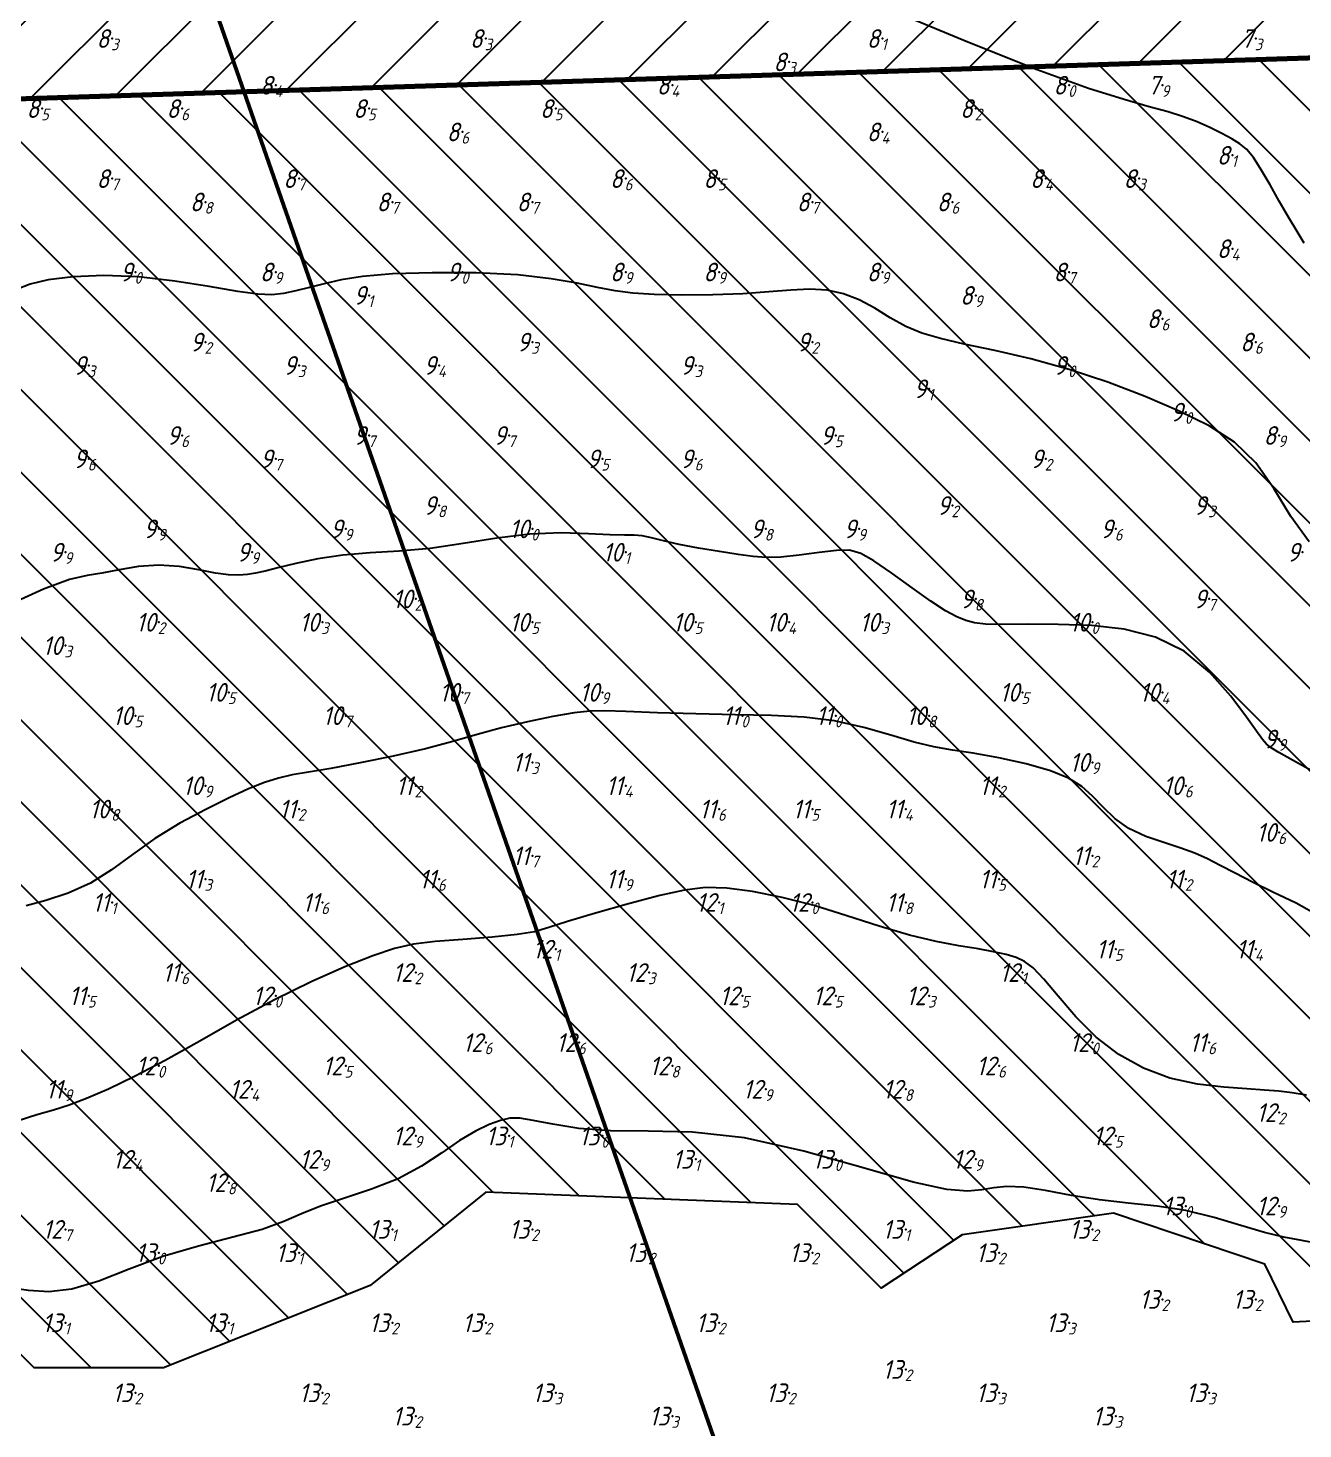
# Model space of a CAD drawing. Header units: feet. Extents: x 555402 to 556028, y 5031181 to 5031471.
# Drawn here: x 555855.4 to 555910, y 5031345.5 to 5031405.5 of the extents above; entities that cross this region are included whole.
import ezdxf
from ezdxf.enums import TextEntityAlignment as Align

# ---------------------------------------------------------------- set-up
doc = ezdxf.new("R2010")
doc.units = ezdxf.units.FT
doc.header["$LTSCALE"] = 5
doc.header["$MEASUREMENT"] = 0
for name, color, linetype in [('DEPTHS_TEXT', 7, 'CONTINUOUS'), ('POINTS', 8, 'CONTINUOUS'), ('POINTS_CON', 150, 'CONTINUOUS'), ('POINTS_ICON', 5, 'CONTINUOUS'), ('надписи', 7, 'CONTINUOUS')]:
    doc.layers.add(name, color=color, linetype=linetype)
doc.styles.add('ISO', font='iso')

msp = doc.modelspace()

# ---------------------------------------------------------------- hatches: boundary and pattern name
at = {"layer": 'надписи'}
h = msp.add_hatch(dxfattribs=at)
h.set_pattern_fill('ANSI31', color=3, scale=20)
h.set_pattern_definition([(45, (49999, 150001), (-1.767766953, 1.767766953), [])])
h.paths.add_polyline_path([(555714.964, 5031352.165), (555710.898, 5031356.451), (555719.35, 5031364.55), (555776.284, 5031386.66), (555802.841, 5031405.701), (555833.352, 5031421.598), (555863.889, 5031428.732), (555912.025, 5031430.355), (555935.619, 5031436.004), (555956.183, 5031430.321), (555971.253, 5031414.506), (555982.185, 5031385.605), (555988.677, 5031368.434), (555965.436, 5031319.623), (555933.195, 5031404.906), (555848.54, 5031402.221)])
h = msp.add_hatch(dxfattribs=at)
h.set_pattern_fill('ANSI31', color=1, scale=20, angle=90)
h.set_pattern_definition([(135, (49999, 150001), (-1.767766953, -1.767766953), [])])
h.paths.add_polyline_path([(555933.307, 5031313.129), (555932.452, 5031317.399), (555938.091, 5031320.735), (555943.245, 5031319.902), (555950.805, 5031318.68), (555953.721, 5031322.924), (555953.721, 5031327.829), (555950.404, 5031331.147), (555950.071, 5031335.147), (555944.616, 5031336.101), (555939.39, 5031340.513), (555939.586, 5031345.125), (555927.865, 5031345.125), (555925.62, 5031349.036), (555924.608, 5031350.8), (555909.591, 5031350.025), (555908.379, 5031352.511), (555901.897, 5031354.689), (555895.41, 5031353.773), (555891.935, 5031351.487), (555888.362, 5031355.06), (555875.002, 5031355.592), (555870.051, 5031351.598), (555861.198, 5031348.063), (555855.653, 5031348.063), (555853.187, 5031350.529), (555847.189, 5031350.319), (555842.498, 5031349.77), (555837.245, 5031347.624), (555833.076, 5031345.639), (555828.373, 5031343.923), (555824.239, 5031345.294), (555820.789, 5031347.621), (555816.258, 5031347.134), (555812.229, 5031345.851), (555808.33, 5031345.202), (555801.068, 5031344.913), (555797.128, 5031345.437), (555789.464, 5031346.457), (555784.344, 5031347.388), (555776.977, 5031348.726), (555770.4, 5031346.466), (555767.404, 5031345.131), (555764.986, 5031342.713), (555759.688, 5031341.047), (555756.908, 5031340.831), (555752.883, 5031339.315), (555746.883, 5031340.145), (555735.975, 5031339.82), (555715.646, 5031341.444), (555707.891, 5031343.25), (555703.812, 5031344.982), (555700.378, 5031345.38), (555698.747, 5031346.089), (555848.54, 5031402.221), (555933.195, 5031404.906), (555965.436, 5031319.623)])

# ---------------------------------------------------------------- linework, layer by layer
at = {"layer": 'POINTS', "linetype": 'Continuous'}
for p in [(555859, 5031405, 8.3), (555875, 5031405, 8.3), (555892, 5031405, 8.1), (555908, 5031405, 7.3), (555888, 5031404, 8.3), (555866, 5031403, 8.4), (555883, 5031403, 8.4), (555900, 5031403, 8), (555904, 5031403, 7.9), (555856, 5031402, 8.5), (555862, 5031402, 8.6), (555870, 5031402, 8.5), (555878, 5031402, 8.5), (555896, 5031402, 8.2), (555874, 5031401, 8.6), (555892, 5031401, 8.4), (555907, 5031400, 8.1), (555859, 5031399, 8.7), (555867, 5031399, 8.7), (555881, 5031399, 8.6), (555885, 5031399, 8.5), (555899, 5031399, 8.4), (555903, 5031399, 8.3), (555863, 5031398, 8.8), (555871, 5031398, 8.7), (555877, 5031398, 8.7), (555889, 5031398, 8.7), (555895, 5031398, 8.6), (555907, 5031396, 8.4), (555860, 5031395, 9), (555866, 5031395, 8.9), (555874, 5031395, 9), (555881, 5031395, 8.9), (555885, 5031395, 8.9), (555892, 5031395, 8.9), (555900, 5031395, 8.7), (555870, 5031394, 9.1), (555896, 5031394, 8.9), (555904, 5031393, 8.6), (555863, 5031392, 9.2), (555877, 5031392, 9.3), (555889, 5031392, 9.2), (555908, 5031392, 8.6), (555858, 5031391, 9.3), (555867, 5031391, 9.3), (555873, 5031391, 9.4), (555884, 5031391, 9.3), (555900, 5031391, 9), (555894, 5031390, 9.1), (555905, 5031389, 9), (555862, 5031388, 9.6), (555870, 5031388, 9.7), (555876, 5031388, 9.7), (555890, 5031388, 9.5), (555909, 5031388, 8.9), (555858, 5031387, 9.6), (555866, 5031387, 9.7), (555880, 5031387, 9.5), (555884, 5031387, 9.6), (555899, 5031387, 9.2), (555873, 5031385, 9.8), (555895, 5031385, 9.2), (555906, 5031385, 9.3), (555861, 5031384, 9.9), (555869, 5031384, 9.9), (555877, 5031384, 10), (555887, 5031384, 9.8), (555891, 5031384, 9.9), (555902, 5031384, 9.6), (555857, 5031383, 9.9), (555865, 5031383, 9.9), (555881, 5031383, 10.1), (555910, 5031383, 9), (555872, 5031381, 10.2), (555896, 5031381, 9.8), (555906, 5031381, 9.7), (555861, 5031380, 10.2), (555868, 5031380, 10.3), (555877, 5031380, 10.5), (555884, 5031380, 10.5), (555888, 5031380, 10.4), (555892, 5031380, 10.3), (555901, 5031380, 10), (555857, 5031379, 10.3), (555864, 5031377, 10.5), (555874, 5031377, 10.7), (555880, 5031377, 10.9), (555898, 5031377, 10.5), (555904, 5031377, 10.4), (555860, 5031376, 10.5), (555869, 5031376, 10.7), (555886, 5031376, 11), (555890, 5031376, 11), (555894, 5031376, 10.8), (555909, 5031375, 9.9), (555877, 5031374, 11.3), (555901, 5031374, 10.9), (555863, 5031373, 10.9), (555872, 5031373, 11.2), (555881, 5031373, 11.4), (555897, 5031373, 11.2), (555905, 5031373, 10.6), (555859, 5031372, 10.8), (555867, 5031372, 11.2), (555885, 5031372, 11.6), (555889, 5031372, 11.5), (555893, 5031372, 11.4), (555909, 5031371, 10.6), (555877, 5031370, 11.7), (555901, 5031370, 11.2), (555863, 5031369, 11.3), (555873, 5031369, 11.6), (555881, 5031369, 11.9), (555897, 5031369, 11.5), (555905, 5031369, 11.2), (555859, 5031368, 11.1), (555868, 5031368, 11.6), (555885, 5031368, 12.1), (555889, 5031368, 12), (555893, 5031368, 11.8), (555878, 5031366, 12.1), (555902, 5031366, 11.5), (555908, 5031366, 11.4), (555862, 5031365, 11.6), (555872, 5031365, 12.2), (555882, 5031365, 12.3), (555898, 5031365, 12.1), (555858, 5031364, 11.5), (555866, 5031364, 12), (555886, 5031364, 12.5), (555890, 5031364, 12.5), (555894, 5031364, 12.3), (555875, 5031362, 12.6), (555879, 5031362, 12.6), (555901, 5031362, 12), (555906, 5031362, 11.6), (555861, 5031361, 12), (555869, 5031361, 12.5), (555883, 5031361, 12.8), (555897, 5031361, 12.6), (555857, 5031360, 11.9), (555865, 5031360, 12.4), (555887, 5031360, 12.9), (555893, 5031360, 12.8), (555909, 5031359, 12.2), (555872, 5031358, 12.9), (555876, 5031358, 13.1), (555880, 5031358, 13), (555902, 5031358, 12.5), (555860, 5031357, 12.4), (555868, 5031357, 12.9), (555884, 5031357, 13.1), (555890, 5031357, 13), (555896, 5031357, 12.9), (555864, 5031356, 12.8), (555905, 5031355, 13), (555909, 5031355, 12.9), (555857, 5031354, 12.7), (555871, 5031354, 13.1), (555877, 5031354, 13.2), (555893, 5031354, 13.1), (555901, 5031354, 13.2), (555861, 5031353, 13), (555867, 5031353, 13.1), (555882, 5031353, 13.2), (555889, 5031353, 13.2), (555897, 5031353, 13.2), (555904, 5031351, 13.2), (555908, 5031351, 13.2), (555857, 5031350, 13.1), (555864, 5031350, 13.1), (555871, 5031350, 13.2), (555875, 5031350, 13.2), (555885, 5031350, 13.2), (555900, 5031350, 13.3), (555893, 5031348, 13.2), (555860, 5031347, 13.2), (555868, 5031347, 13.2), (555878, 5031347, 13.3), (555888, 5031347, 13.2), (555897, 5031347, 13.3), (555906, 5031347, 13.3), (555872, 5031346, 13.2), (555883, 5031346, 13.3), (555902, 5031346, 13.3)]:
    msp.add_point(p, dxfattribs=at)
at = {"layer": 'POINTS_CON', "linetype": 'Continuous', "flags": 128}
for points in [[(555910.062, 5031396.238), (555909.759, 5031396.738), (555909.395, 5031397.352), (555909, 5031398.033), (555908.603, 5031398.732), (555908.226, 5031399.38), (555907.887, 5031399.904), (555907.595, 5031400.257), (555907.306, 5031400.495), (555906.967, 5031400.7), (555906.536, 5031400.937), (555906.03, 5031401.193), (555905.479, 5031401.438), (555904.898, 5031401.651), (555904.234, 5031401.856), (555903.417, 5031402.083), (555902.35, 5031402.383), (555900.83, 5031402.867), (555898.625, 5031403.667), (555895.651, 5031404.843), (555892.418, 5031406.185)], [(555910.275, 5031383.442), (555909.489, 5031384.532), (555908.769, 5031385.726), (555908, 5031386.833), (555907.082, 5031387.711), (555905.988, 5031388.414), (555904.708, 5031389.042), (555903.247, 5031389.673), (555901.656, 5031390.285), (555900, 5031390.833), (555898.352, 5031391.281), (555896.815, 5031391.636), (555895.5, 5031391.917), (555894.481, 5031392.148), (555893.685, 5031392.38), (555893, 5031392.667), (555892.333, 5031393.043), (555891.667, 5031393.452), (555891, 5031393.817), (555890.329, 5031394.074), (555889.634, 5031394.22), (555888.889, 5031394.267), (555888.066, 5031394.23), (555887.123, 5031394.148), (555886.014, 5031394.067), (555884.728, 5031394.021), (555883.406, 5031394.015), (555882.222, 5031394.042), (555881.299, 5031394.099), (555880.539, 5031394.193), (555879.792, 5031394.333), (555878.915, 5031394.52), (555877.807, 5031394.716), (555876.375, 5031394.875), (555874.593, 5031394.96), (555872.699, 5031394.971), (555871, 5031394.917), (555869.725, 5031394.809), (555868.802, 5031394.664), (555868.083, 5031394.5), (555867.444, 5031394.336), (555866.861, 5031394.191), (555866.333, 5031394.083), (555865.835, 5031394.031), (555865.235, 5031394.052), (555864.375, 5031394.167), (555863.153, 5031394.375), (555861.681, 5031394.611), (555860.125, 5031394.792), (555858.639, 5031394.852), (555857.319, 5031394.801), (555856.25, 5031394.667), (555855.477, 5031394.477), (555854.898, 5031394.259)], [(555910.738, 5031367.404), (555909.72, 5031367.972), (555908.722, 5031368.444), (555907.849, 5031368.869), (555907.105, 5031369.251), (555906.472, 5031369.583), (555905.922, 5031369.864), (555905.384, 5031370.108), (555904.778, 5031370.333), (555904.053, 5031370.562), (555903.28, 5031370.827), (555902.556, 5031371.167), (555901.955, 5031371.601), (555901.453, 5031372.084), (555901, 5031372.556), (555900.538, 5031372.966), (555899.971, 5031373.321), (555899.194, 5031373.639), (555898.152, 5031373.932), (555896.987, 5031374.188), (555895.889, 5031374.389), (555894.993, 5031374.53), (555894.202, 5031374.665), (555893.361, 5031374.861), (555892.352, 5031375.16), (555891.194, 5031375.497), (555889.944, 5031375.778), (555888.639, 5031375.935), (555887.242, 5031376.002), (555885.7, 5031376.033), (555884.008, 5031376.076), (555882.362, 5031376.127), (555881.008, 5031376.175), (555880.106, 5031376.204), (555879.458, 5031376.193), (555878.783, 5031376.117), (555877.868, 5031375.96), (555876.785, 5031375.738), (555875.675, 5031375.475), (555874.638, 5031375.192), (555873.593, 5031374.894), (555872.417, 5031374.583), (555871.04, 5031374.267), (555869.618, 5031373.974), (555868.357, 5031373.738), (555867.412, 5031373.58), (555866.708, 5031373.462), (555866.117, 5031373.33), (555865.52, 5031373.139), (555864.841, 5031372.862), (555864.013, 5031372.483), (555863.002, 5031371.988), (555861.898, 5031371.399), (555860.822, 5031370.744), (555859.861, 5031370.059), (555858.969, 5031369.4), (555858.067, 5031368.833), (555857.105, 5031368.405), (555856.154, 5031368.092), (555855.311, 5031367.856)], [(555910.161, 5031359.746), (555909.546, 5031359.843), (555908.979, 5031359.913), (555908.37, 5031359.967), (555907.611, 5031360.019), (555906.629, 5031360.089), (555905.495, 5031360.226), (555904.315, 5031360.481), (555903.181, 5031360.9), (555902.121, 5031361.486), (555901.148, 5031362.231), (555900.275, 5031363.108), (555899.524, 5031363.988), (555898.917, 5031364.722), (555898.459, 5031365.201), (555898.087, 5031365.475), (555897.722, 5031365.639), (555897.292, 5031365.77), (555896.758, 5031365.891), (555896.094, 5031366.011), (555895.276, 5031366.144), (555894.297, 5031366.326), (555893.156, 5031366.6), (555891.863, 5031366.988), (555890.477, 5031367.435), (555889.067, 5031367.867), (555887.699, 5031368.22), (555886.435, 5031368.474), (555885.333, 5031368.617), (555884.412, 5031368.638), (555883.519, 5031368.534), (555882.458, 5031368.3), (555881.117, 5031367.948), (555879.702, 5031367.547), (555878.5, 5031367.183), (555877.698, 5031366.922), (555877.084, 5031366.747), (555876.347, 5031366.622), (555875.27, 5031366.517), (555874.013, 5031366.42), (555872.833, 5031366.322), (555871.907, 5031366.209), (555871.093, 5031366.028), (555870.167, 5031365.722), (555868.961, 5031365.245), (555867.521, 5031364.607), (555865.944, 5031363.833), (555864.327, 5031362.959), (555862.744, 5031362.063), (555861.267, 5031361.233), (555859.957, 5031360.543), (555858.832, 5031360.001), (555857.9, 5031359.6), (555857.147, 5031359.322), (555856.475, 5031359.111), (555855.767, 5031358.9), (555854.919, 5031358.637)], [(555910.778, 5031353.361), (555909.96, 5031353.522), (555909.198, 5031353.664), (555908.361, 5031353.861), (555907.354, 5031354.161), (555906.209, 5031354.504), (555904.992, 5031354.802), (555903.76, 5031354.993), (555902.528, 5031355.123), (555901.302, 5031355.262), (555900.098, 5031355.456), (555898.986, 5031355.66), (555898.048, 5031355.802), (555897.332, 5031355.831), (555896.767, 5031355.779), (555896.25, 5031355.694), (555895.653, 5031355.639), (555894.754, 5031355.713), (555893.306, 5031356.028), (555891.168, 5031356.635), (555888.629, 5031357.347), (555886.083, 5031357.917), (555883.852, 5031358.169), (555881.959, 5031358.209), (555880.35, 5031358.217), (555878.986, 5031358.326), (555877.875, 5031358.502), (555877.033, 5031358.667), (555876.456, 5031358.756), (555876.033, 5031358.756), (555875.633, 5031358.667), (555875.146, 5031358.486), (555874.559, 5031358.202), (555873.883, 5031357.8), (555873.123, 5031357.28), (555872.255, 5031356.709), (555871.25, 5031356.167), (555870.108, 5031355.716), (555868.948, 5031355.34), (555867.917, 5031355), (555867.102, 5031354.667), (555866.343, 5031354.333), (555865.417, 5031354), (555864.167, 5031353.66), (555862.694, 5031353.284), (555861.167, 5031352.833), (555859.726, 5031352.3), (555858.419, 5031351.789), (555857.267, 5031351.433), (555856.279, 5031351.325), (555855.41, 5031351.386), (555854.6, 5031351.5)]]:
    msp.add_lwpolyline(points, dxfattribs=at)
at = {"layer": 'POINTS_ICON', "linetype": 'Continuous', "flags": 128}
msp.add_lwpolyline([(555910.494, 5031373.579), (555909.571, 5031374.095), (555908.98, 5031374.428), (555908.647, 5031374.626), (555908.452, 5031374.781), (555908.278, 5031374.982), (555908.024, 5031375.332), (555907.595, 5031375.933), (555906.92, 5031376.834), (555906.017, 5031377.854), (555904.929, 5031378.757), (555903.697, 5031379.362), (555902.359, 5031379.7), (555900.952, 5031379.857), (555899.531, 5031379.912), (555898.217, 5031379.914), (555897.148, 5031379.905), (555896.417, 5031379.922), (555895.934, 5031379.977), (555895.562, 5031380.076), (555895.177, 5031380.234), (555894.702, 5031380.492), (555894.075, 5031380.9), (555893.268, 5031381.475), (555892.402, 5031382.102), (555891.633, 5031382.633), (555891.067, 5031382.953), (555890.588, 5031383.084), (555890.031, 5031383.078), (555889.28, 5031382.99), (555888.435, 5031382.876), (555887.646, 5031382.787), (555887.017, 5031382.768), (555886.455, 5031382.812), (555885.817, 5031382.905), (555885.01, 5031383.03), (555884.122, 5031383.176), (555883.29, 5031383.332), (555882.623, 5031383.485), (555882.109, 5031383.615), (555881.706, 5031383.7), (555881.357, 5031383.729), (555880.941, 5031383.73), (555880.322, 5031383.744), (555879.4, 5031383.793), (555878.226, 5031383.826), (555876.889, 5031383.778), (555875.472, 5031383.607), (555874.033, 5031383.374), (555872.625, 5031383.167), (555871.292, 5031383.045), (555870.042, 5031382.969), (555868.875, 5031382.875), (555867.8, 5031382.716), (555866.858, 5031382.52), (555866.097, 5031382.333), (555865.546, 5031382.193), (555865.139, 5031382.099), (555864.792, 5031382.042), (555864.423, 5031382.016), (555863.98, 5031382.034), (555863.417, 5031382.111), (555862.704, 5031382.247), (555861.88, 5031382.383), (555861, 5031382.444), (555860.119, 5031382.383), (555859.288, 5031382.247), (555858.556, 5031382.111), (555857.92, 5031382.011), (555857.173, 5031381.831), (555856.056, 5031381.417), (555854.42, 5031380.671)], dxfattribs=at)
at = {"layer": 'надписи', "color": 6, "linetype": 'Continuous', "lineweight": 50}
msp.add_line((555860.97, 5031413.244), (555902.323, 5031294.849), dxfattribs=at)
at = {"layer": 'надписи', "color": 3, "flags": 128}
msp.add_lwpolyline([(555714.964, 5031352.165), (555710.898, 5031356.451), (555719.35, 5031364.55), (555776.284, 5031386.66), (555802.841, 5031405.701), (555833.352, 5031421.598), (555863.889, 5031428.732), (555912.025, 5031430.355), (555935.619, 5031436.004), (555956.183, 5031430.321), (555971.253, 5031414.506), (555982.185, 5031385.605), (555988.677, 5031368.434), (555965.436, 5031319.623), (555933.195, 5031404.906), (555848.54, 5031402.221), (555714.964, 5031352.165)], dxfattribs=at)
at = {"layer": 'надписи', "color": 1, "linetype": 'Continuous', "lineweight": 100, "flags": 128}
msp.add_lwpolyline([(555696.236, 5031345.147), (555848.54, 5031402.221), (555933.195, 5031404.906), (555965.436, 5031319.623), (555724.081, 5031270.839), (555696.236, 5031345.147)], dxfattribs=at)
at = {"layer": 'надписи', "color": 1, "flags": 128}
for points in [[(555698.747, 5031346.089), (555848.54, 5031402.221), (555933.195, 5031404.906), (555965.436, 5031319.623), (555933.307, 5031313.129)], [(555927.865, 5031345.125), (555925.62, 5031349.036), (555924.608, 5031350.8), (555909.591, 5031350.025), (555908.379, 5031352.511), (555901.897, 5031354.689), (555895.41, 5031353.773), (555891.935, 5031351.487), (555888.362, 5031355.06), (555875.002, 5031355.592), (555870.051, 5031351.598), (555861.198, 5031348.063), (555855.653, 5031348.063), (555853.187, 5031350.529)]]:
    msp.add_lwpolyline(points, dxfattribs=at)

# ---------------------------------------------------------------- texts
at = {"layer": 'DEPTHS_TEXT', "linetype": 'Continuous', "style": 'ISO', "oblique": 15}
for s, p in [('8', (555858.866, 5031405)), ('8', (555874.866, 5031405)), ('8', (555891.866, 5031405)), ('7', (555907.866, 5031405)), ('8', (555887.866, 5031404)), ('8', (555865.866, 5031403)), ('8', (555882.866, 5031403)), ('8', (555899.866, 5031403)), ('7', (555903.866, 5031403)), ('8', (555855.866, 5031402)), ('8', (555861.866, 5031402)), ('8', (555869.866, 5031402)), ('8', (555877.866, 5031402)), ('8', (555895.866, 5031402)), ('8', (555873.866, 5031401)), ('8', (555891.866, 5031401)), ('8', (555906.866, 5031400)), ('8', (555858.866, 5031399)), ('8', (555866.866, 5031399)), ('8', (555880.866, 5031399)), ('8', (555884.866, 5031399)), ('8', (555898.866, 5031399)), ('8', (555902.866, 5031399)), ('8', (555862.866, 5031398)), ('8', (555870.866, 5031398)), ('8', (555876.866, 5031398)), ('8', (555888.866, 5031398)), ('8', (555894.866, 5031398)), ('8', (555906.866, 5031396)), ('8', (555865.866, 5031395)), ('8', (555880.866, 5031395)), ('8', (555884.866, 5031395)), ('8', (555891.866, 5031395)), ('8', (555899.866, 5031395)), ('9', (555859.866, 5031395)), ('9', (555873.866, 5031395)), ('9', (555869.866, 5031394)), ('8', (555895.866, 5031394)), ('8', (555903.866, 5031393)), ('8', (555907.866, 5031392)), ('9', (555862.866, 5031392)), ('9', (555876.866, 5031392)), ('9', (555888.866, 5031392)), ('9', (555857.866, 5031391)), ('9', (555866.866, 5031391)), ('9', (555872.866, 5031391)), ('9', (555883.866, 5031391)), ('9', (555899.866, 5031391)), ('9', (555893.866, 5031390)), ('9', (555904.866, 5031389)), ('9', (555861.866, 5031388)), ('9', (555869.866, 5031388)), ('9', (555875.866, 5031388)), ('9', (555889.866, 5031388)), ('8', (555908.866, 5031388)), ('9', (555857.866, 5031387)), ('9', (555865.866, 5031387)), ('9', (555879.866, 5031387)), ('9', (555883.866, 5031387)), ('9', (555898.866, 5031387)), ('9', (555872.866, 5031385)), ('9', (555894.866, 5031385)), ('9', (555905.866, 5031385)), ('9', (555860.866, 5031384)), ('9', (555868.866, 5031384)), ('10', (555876.866, 5031384)), ('9', (555886.866, 5031384)), ('9', (555890.866, 5031384)), ('9', (555901.866, 5031384)), ('9', (555856.866, 5031383)), ('9', (555864.866, 5031383)), ('10', (555880.866, 5031383)), ('9', (555909.866, 5031383)), ('10', (555871.866, 5031381)), ('9', (555895.866, 5031381)), ('9', (555905.866, 5031381)), ('10', (555860.866, 5031380)), ('10', (555867.866, 5031380)), ('10', (555876.866, 5031380)), ('10', (555883.866, 5031380)), ('10', (555887.866, 5031380)), ('10', (555891.866, 5031380)), ('10', (555900.866, 5031380)), ('10', (555856.866, 5031379)), ('10', (555863.866, 5031377)), ('10', (555873.866, 5031377)), ('10', (555879.866, 5031377)), ('10', (555897.866, 5031377)), ('10', (555903.866, 5031377)), ('10', (555859.866, 5031376)), ('10', (555868.866, 5031376)), ('11', (555885.866, 5031376)), ('11', (555889.866, 5031376)), ('10', (555893.866, 5031376)), ('9', (555908.866, 5031375)), ('11', (555876.866, 5031374)), ('10', (555900.866, 5031374)), ('10', (555862.866, 5031373)), ('11', (555871.866, 5031373)), ('11', (555880.866, 5031373)), ('11', (555896.866, 5031373)), ('10', (555904.866, 5031373)), ('10', (555858.866, 5031372)), ('11', (555866.866, 5031372)), ('11', (555884.866, 5031372)), ('11', (555888.866, 5031372)), ('11', (555892.866, 5031372)), ('10', (555908.866, 5031371)), ('11', (555876.866, 5031370)), ('11', (555900.866, 5031370)), ('11', (555862.866, 5031369)), ('11', (555872.866, 5031369)), ('11', (555880.866, 5031369)), ('11', (555896.866, 5031369)), ('11', (555904.866, 5031369)), ('11', (555858.866, 5031368)), ('11', (555867.866, 5031368)), ('12', (555884.866, 5031368)), ('12', (555888.866, 5031368)), ('11', (555892.866, 5031368)), ('12', (555877.866, 5031366)), ('11', (555901.866, 5031366)), ('11', (555907.866, 5031366)), ('11', (555861.866, 5031365)), ('12', (555871.866, 5031365)), ('12', (555881.866, 5031365)), ('12', (555897.866, 5031365)), ('11', (555857.866, 5031364)), ('12', (555865.866, 5031364)), ('12', (555885.866, 5031364)), ('12', (555889.866, 5031364)), ('12', (555893.866, 5031364)), ('12', (555874.866, 5031362)), ('12', (555878.866, 5031362)), ('12', (555900.866, 5031362)), ('11', (555905.866, 5031362)), ('12', (555860.866, 5031361)), ('12', (555868.866, 5031361)), ('12', (555882.866, 5031361)), ('12', (555896.866, 5031361)), ('11', (555856.866, 5031360)), ('12', (555864.866, 5031360)), ('12', (555886.866, 5031360)), ('12', (555892.866, 5031360)), ('12', (555908.866, 5031359)), ('12', (555871.866, 5031358)), ('13', (555875.866, 5031358)), ('13', (555879.866, 5031358)), ('12', (555901.866, 5031358)), ('12', (555859.866, 5031357)), ('12', (555867.866, 5031357)), ('13', (555883.866, 5031357)), ('13', (555889.866, 5031357)), ('12', (555895.866, 5031357)), ('12', (555863.866, 5031356)), ('13', (555904.866, 5031355)), ('12', (555908.866, 5031355)), ('12', (555856.866, 5031354)), ('13', (555870.866, 5031354)), ('13', (555876.866, 5031354)), ('13', (555892.866, 5031354)), ('13', (555900.866, 5031354)), ('13', (555860.866, 5031353)), ('13', (555866.866, 5031353)), ('13', (555881.866, 5031353)), ('13', (555888.866, 5031353)), ('13', (555896.866, 5031353)), ('13', (555903.866, 5031351)), ('13', (555907.866, 5031351)), ('13', (555856.866, 5031350)), ('13', (555863.866, 5031350)), ('13', (555870.866, 5031350)), ('13', (555874.866, 5031350)), ('13', (555884.866, 5031350)), ('13', (555899.866, 5031350)), ('13', (555892.866, 5031348)), ('13', (555859.866, 5031347)), ('13', (555867.866, 5031347)), ('13', (555877.866, 5031347)), ('13', (555887.866, 5031347)), ('13', (555896.866, 5031347)), ('13', (555905.866, 5031347)), ('13', (555871.866, 5031346)), ('13', (555882.866, 5031346)), ('13', (555901.866, 5031346))]:
    msp.add_text(s, height=0.8, dxfattribs=at).set_placement(p, align=Align.MIDDLE_RIGHT)
for s, p in [('3', (555858.95, 5031405)), ('3', (555874.95, 5031405)), ('1', (555891.95, 5031405)), ('3', (555907.95, 5031405)), ('3', (555887.95, 5031404)), ('4', (555865.95, 5031403)), ('4', (555882.95, 5031403)), ('0', (555899.95, 5031403)), ('9', (555903.95, 5031403)), ('5', (555855.95, 5031402)), ('6', (555861.95, 5031402)), ('5', (555869.95, 5031402)), ('5', (555877.95, 5031402)), ('2', (555895.95, 5031402)), ('6', (555873.95, 5031401)), ('4', (555891.95, 5031401)), ('1', (555906.95, 5031400)), ('7', (555858.95, 5031399)), ('7', (555866.95, 5031399)), ('6', (555880.95, 5031399)), ('5', (555884.95, 5031399)), ('4', (555898.95, 5031399)), ('3', (555902.95, 5031399)), ('8', (555862.95, 5031398)), ('7', (555870.95, 5031398)), ('7', (555876.95, 5031398)), ('7', (555888.95, 5031398)), ('6', (555894.95, 5031398)), ('4', (555906.95, 5031396)), ('0', (555859.95, 5031395)), ('9', (555865.95, 5031395)), ('0', (555873.95, 5031395)), ('9', (555880.95, 5031395)), ('9', (555884.95, 5031395)), ('9', (555891.95, 5031395)), ('7', (555899.95, 5031395)), ('1', (555869.95, 5031394)), ('9', (555895.95, 5031394)), ('6', (555903.95, 5031393)), ('2', (555862.95, 5031392)), ('3', (555876.95, 5031392)), ('2', (555888.95, 5031392)), ('6', (555907.95, 5031392)), ('3', (555857.95, 5031391)), ('3', (555866.95, 5031391)), ('4', (555872.95, 5031391)), ('3', (555883.95, 5031391)), ('0', (555899.95, 5031391)), ('1', (555893.95, 5031390)), ('0', (555904.95, 5031389)), ('6', (555861.95, 5031388)), ('7', (555869.95, 5031388)), ('7', (555875.95, 5031388)), ('5', (555889.95, 5031388)), ('9', (555908.95, 5031388)), ('6', (555857.95, 5031387)), ('7', (555865.95, 5031387)), ('5', (555879.95, 5031387)), ('6', (555883.95, 5031387)), ('2', (555898.95, 5031387)), ('8', (555872.95, 5031385)), ('2', (555894.95, 5031385)), ('3', (555905.95, 5031385)), ('9', (555860.95, 5031384)), ('9', (555868.95, 5031384)), ('0', (555876.95, 5031384)), ('8', (555886.95, 5031384)), ('9', (555890.95, 5031384)), ('6', (555901.95, 5031384)), ('9', (555856.95, 5031383)), ('9', (555864.95, 5031383)), ('1', (555880.95, 5031383)), ('2', (555871.95, 5031381)), ('8', (555895.95, 5031381)), ('7', (555905.95, 5031381)), ('2', (555860.95, 5031380)), ('3', (555867.95, 5031380)), ('5', (555876.95, 5031380)), ('5', (555883.95, 5031380)), ('4', (555887.95, 5031380)), ('3', (555891.95, 5031380)), ('0', (555900.95, 5031380)), ('3', (555856.95, 5031379)), ('5', (555863.95, 5031377)), ('7', (555873.95, 5031377)), ('9', (555879.95, 5031377)), ('5', (555897.95, 5031377)), ('4', (555903.95, 5031377)), ('5', (555859.95, 5031376)), ('7', (555868.95, 5031376)), ('0', (555885.95, 5031376)), ('0', (555889.95, 5031376)), ('8', (555893.95, 5031376)), ('9', (555908.95, 5031375)), ('3', (555876.95, 5031374)), ('9', (555900.95, 5031374)), ('9', (555862.95, 5031373)), ('2', (555871.95, 5031373)), ('4', (555880.95, 5031373)), ('2', (555896.95, 5031373)), ('6', (555904.95, 5031373)), ('8', (555858.95, 5031372)), ('2', (555866.95, 5031372)), ('6', (555884.95, 5031372)), ('5', (555888.95, 5031372)), ('4', (555892.95, 5031372)), ('6', (555908.95, 5031371)), ('7', (555876.95, 5031370)), ('2', (555900.95, 5031370)), ('3', (555862.95, 5031369)), ('6', (555872.95, 5031369)), ('9', (555880.95, 5031369)), ('5', (555896.95, 5031369)), ('2', (555904.95, 5031369)), ('1', (555858.95, 5031368)), ('6', (555867.95, 5031368)), ('1', (555884.95, 5031368)), ('0', (555888.95, 5031368)), ('8', (555892.95, 5031368)), ('1', (555877.95, 5031366)), ('5', (555901.95, 5031366)), ('4', (555907.95, 5031366)), ('6', (555861.95, 5031365)), ('2', (555871.95, 5031365)), ('3', (555881.95, 5031365)), ('1', (555897.95, 5031365)), ('5', (555857.95, 5031364)), ('0', (555865.95, 5031364)), ('5', (555885.95, 5031364)), ('5', (555889.95, 5031364)), ('3', (555893.95, 5031364)), ('6', (555874.95, 5031362)), ('6', (555878.95, 5031362)), ('0', (555900.95, 5031362)), ('6', (555905.95, 5031362)), ('0', (555860.95, 5031361)), ('5', (555868.95, 5031361)), ('8', (555882.95, 5031361)), ('6', (555896.95, 5031361)), ('9', (555856.95, 5031360)), ('4', (555864.95, 5031360)), ('9', (555886.95, 5031360)), ('8', (555892.95, 5031360)), ('2', (555908.95, 5031359)), ('9', (555871.95, 5031358)), ('1', (555875.95, 5031358)), ('0', (555879.95, 5031358)), ('5', (555901.95, 5031358)), ('4', (555859.95, 5031357)), ('9', (555867.95, 5031357)), ('1', (555883.95, 5031357)), ('0', (555889.95, 5031357)), ('9', (555895.95, 5031357)), ('8', (555863.95, 5031356)), ('0', (555904.95, 5031355)), ('9', (555908.95, 5031355)), ('7', (555856.95, 5031354)), ('1', (555870.95, 5031354)), ('2', (555876.95, 5031354)), ('1', (555892.95, 5031354)), ('2', (555900.95, 5031354)), ('0', (555860.95, 5031353)), ('1', (555866.95, 5031353)), ('2', (555881.95, 5031353)), ('2', (555888.95, 5031353)), ('2', (555896.95, 5031353)), ('2', (555903.95, 5031351)), ('2', (555907.95, 5031351)), ('1', (555856.95, 5031350)), ('1', (555863.95, 5031350)), ('2', (555870.95, 5031350)), ('2', (555874.95, 5031350)), ('2', (555884.95, 5031350)), ('3', (555899.95, 5031350)), ('2', (555892.95, 5031348)), ('2', (555859.95, 5031347)), ('2', (555867.95, 5031347)), ('3', (555877.95, 5031347)), ('2', (555887.95, 5031347)), ('3', (555896.95, 5031347)), ('3', (555905.95, 5031347)), ('2', (555871.95, 5031346)), ('3', (555882.95, 5031346)), ('3', (555901.95, 5031346))]:
    msp.add_text(s, height=0.5, dxfattribs=at).set_placement(p, align=Align.TOP_LEFT)

doc.saveas('drawing.dxf')
